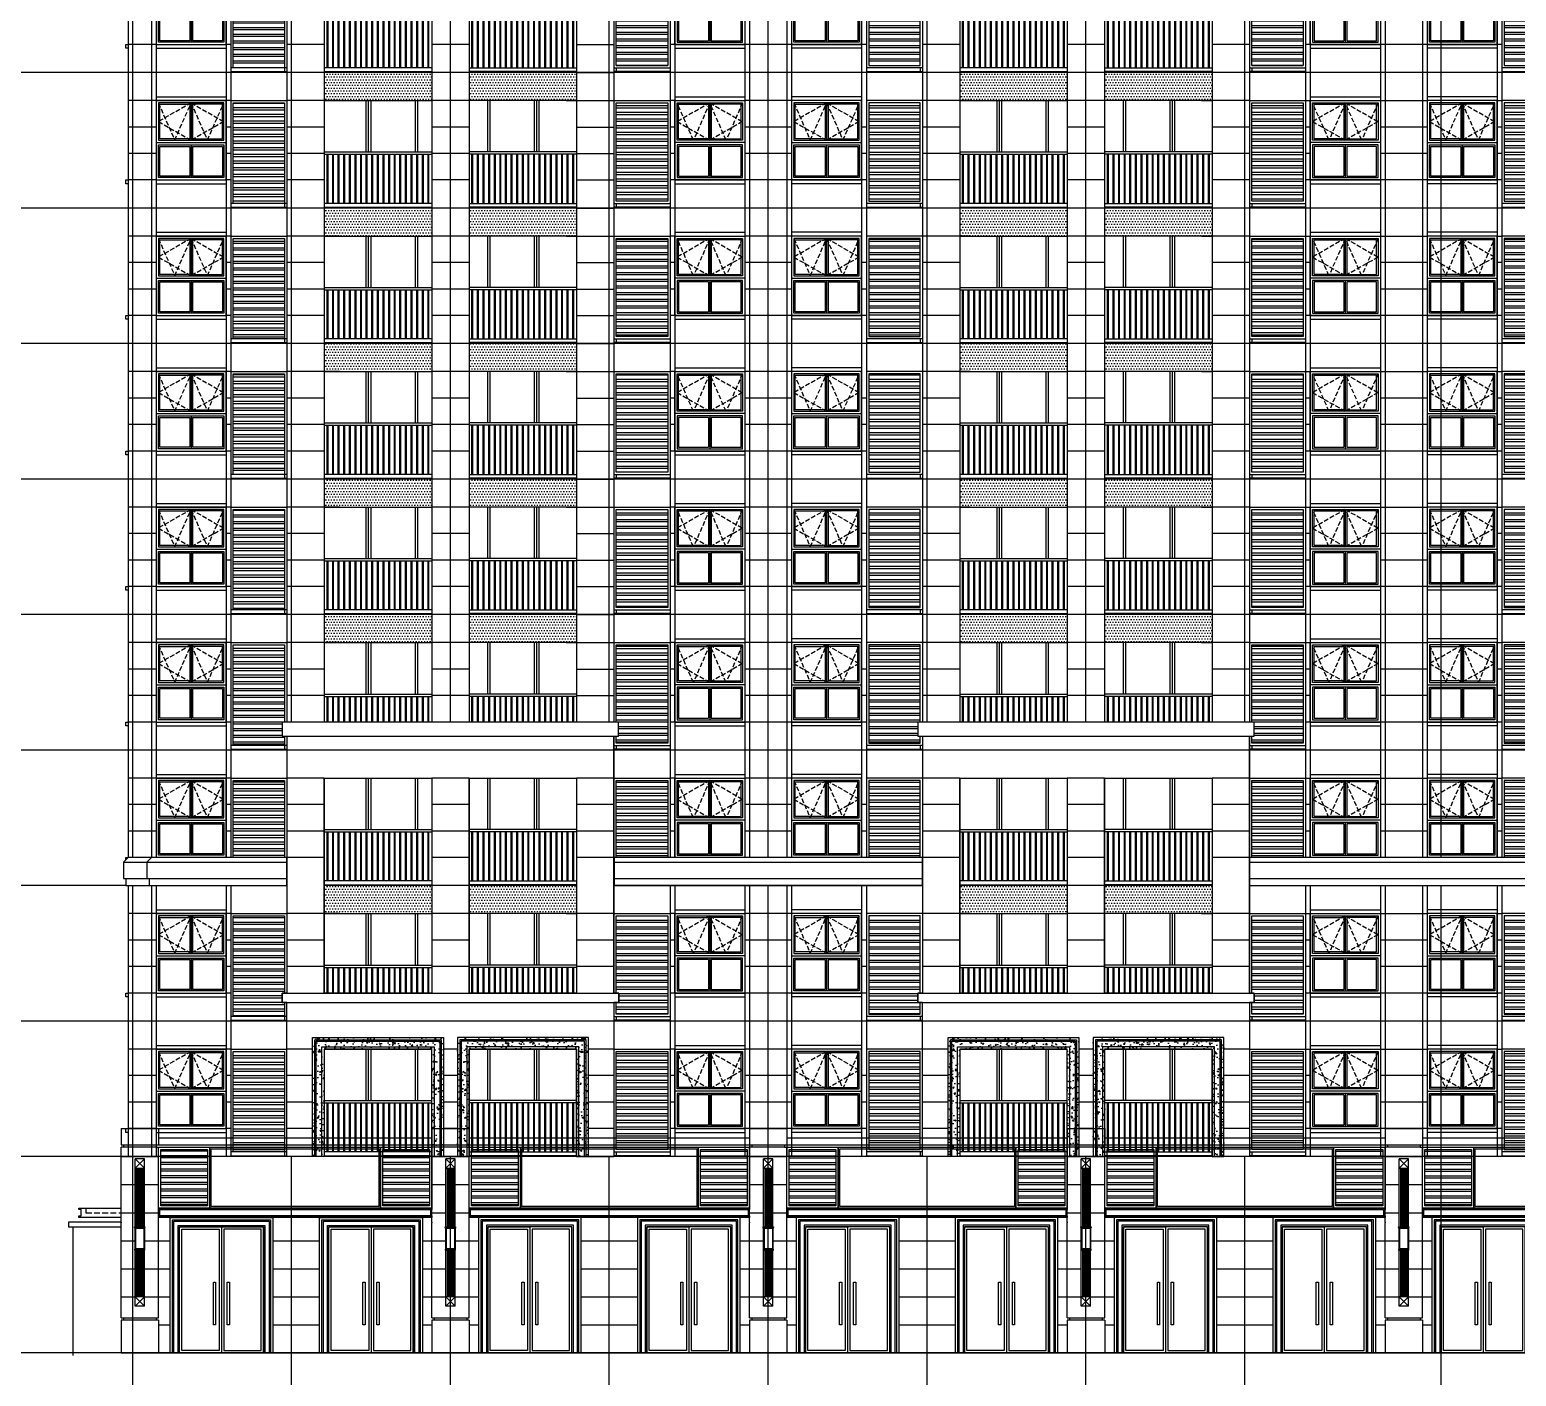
# Model space of a CAD drawing. Extents: x -59851 to 653804, y -249523 to 437614.
# Drawn here: x 177854 to 209665, y 364088 to 392903 of the extents above; entities that cross this region are included whole.
import ezdxf

# ---------------------------------------------------------------- set-up
doc = ezdxf.new("R2010")
doc.units = 0
doc.header["$LTSCALE"] = 1000
doc.header["$MEASUREMENT"] = 0
doc.linetypes.add('DASH', pattern=[0.35, 0.25, -0.1])
for name, color, linetype in [('_TCH_BOUNDARY', 7, 'Continuous'), ('A-材质分割线（横向）', 252, 'Continuous'), ('A-示意', 8, 'Continuous'), ('A-雨棚', 153, 'Continuous'), ('DOTE', 16, 'Continuous'), ('ELE-0', 142, 'Continuous'), ('ELE-1', 41, 'Continuous'), ('ELE-2', 31, 'Continuous'), ('ELE-3', 35, 'Continuous'), ('ELE-6', 8, 'Continuous'), ('LABEL_PM', 7, 'Continuous'), ('P-固定家具（悬空）', 142, 'Continuous'), ('PUB_HATCH', 8, 'Continuous'), ('WINDOW', 4, 'Continuous'), ('栏杆', 142, 'Continuous')]:
    doc.layers.add(name, color=color, linetype=linetype)
pattern_1 = [(180, (0, -100), (-1e-14, -142.875), []), (180, (-47.63, -52.37), (-1e-14, -142.875), [])]
pattern_2 = [(180, (13600, -100), (-1e-14, -142.875), []), (180, (13552.37, -52.37), (-1e-14, -142.875), [])]
pattern_3 = [(0, (-9e-12, 20300), (29.765625, 59.53125), [0, -59.53125])]

# ---------------------------------------------------------------- blocks, each defined once
blk = doc.blocks.new('c151701')
at = {"layer": 'A-示意', "linetype": 'DASH', "ltscale": 0.4}
for points in [[(-46244, 366680), (-46594, 365880), (-46944, 366680), (-47294, 365880), (-47644, 366680)], [(-46944, 366680), (-47644, 366280), (-46944, 365880)], [(-46944, 366680), (-46244, 366280), (-46944, 365880)]]:
    blk.add_lwpolyline(points, dxfattribs=at)
at = {"layer": 'ELE-0'}
for p, q in [((-46944, 366680), (-46944, 365880)), ((-46194, 366680), (-46194, 365080)), ((-46194, 365830), (-47694, 365830)), ((-46974, 365750), (-46974, 365110)), ((-46944, 365780), (-46944, 365080)), ((-46914, 365750), (-46914, 365110))]:
    blk.add_line(p, q, dxfattribs=at)
for points in [[(-47694, 365030), (-47694, 366730), (-46194, 366730), (-46194, 365030), (-47694, 365030)], [(-46974, 365750), (-47614, 365750), (-47614, 365110), (-46974, 365110)], [(-46914, 365110), (-46274, 365110), (-46274, 365750), (-46914, 365750)]]:
    blk.add_lwpolyline(points, dxfattribs=at)
for points in [[(-47644, 365880), (-47644, 366680), (-46244, 366680), (-46244, 365880)], [(-46974, 365910), (-47614, 365910), (-47614, 366650), (-46974, 366650)], [(-46914, 365910), (-46274, 365910), (-46274, 366650), (-46914, 366650)], [(-47644, 365780), (-47644, 365080), (-46244, 365080), (-46244, 365780)]]:
    blk.add_lwpolyline(points, close=True, dxfattribs=at)
blk = doc.blocks.new('lllganyt')
for p, q in [((-55351, 363766), (-53051, 363766)), ((-55351, 363716), (-53051, 363716)), ((-55291, 362666), (-55291, 363716)), ((-55271, 362666), (-55271, 363716)), ((-55171, 362666), (-55171, 363716)), ((-55151, 362666), (-55151, 363716)), ((-55051, 362666), (-55051, 363716)), ((-55031, 362666), (-55031, 363716)), ((-54931, 362666), (-54931, 363716)), ((-54911, 362666), (-54911, 363716)), ((-54811, 362666), (-54811, 363716)), ((-54791, 362666), (-54791, 363716)), ((-54691, 362666), (-54691, 363716)), ((-54671, 362666), (-54671, 363716)), ((-54571, 362666), (-54571, 363716)), ((-54551, 362666), (-54551, 363716)), ((-54451, 362666), (-54451, 363716)), ((-54431, 362666), (-54431, 363716)), ((-54331, 362666), (-54331, 363716)), ((-54311, 362666), (-54311, 363716)), ((-54211, 362666), (-54211, 363716)), ((-54191, 362666), (-54191, 363716)), ((-54091, 362666), (-54091, 363716)), ((-54071, 362666), (-54071, 363716)), ((-53971, 362666), (-53971, 363716)), ((-53951, 362666), (-53951, 363716)), ((-53851, 362666), (-53851, 363716)), ((-53831, 362666), (-53831, 363716)), ((-53731, 362666), (-53731, 363716)), ((-53711, 362666), (-53711, 363716)), ((-53611, 362666), (-53611, 363716)), ((-53591, 362666), (-53591, 363716)), ((-53564, 363716), (-53543, 363716)), ((-53543, 363716), (-53311, 363716)), ((-53491, 362666), (-53491, 363716)), ((-53471, 362666), (-53471, 363716)), ((-53371, 362666), (-53371, 363716)), ((-53351, 362666), (-53351, 363716)), ((-53251, 362666), (-53251, 363716)), ((-53231, 362666), (-53231, 363716)), ((-53131, 362666), (-53131, 363716)), ((-53111, 362666), (-53111, 363716))]:
    blk.add_line(p, q)
blk = doc.blocks.new('quanssxilimian0331')
at = {"layer": 'PUB_HATCH'}
h = blk.add_hatch(dxfattribs=at)
h.set_pattern_fill('DOTS', color=8, scale=37.5)
h.set_pattern_definition(pattern_3)
h.paths.add_polyline_path([(-37714, 367197), (-40014, 367197), (-40014, 366597), (-37714, 366597)])
h = blk.add_hatch(dxfattribs=at)
h.set_pattern_fill('DOTS', color=8, scale=37.5)
h.set_pattern_definition([(0, (3100, 20300), (29.765625, 59.53125), [0, -59.53125])])
h.paths.add_polyline_path([(-34614, 367197), (-36914, 367197), (-36914, 366597), (-34614, 366597)])
h = blk.add_hatch(dxfattribs=at)
h.set_pattern_fill('DOTS', color=8, scale=37.5)
h.set_pattern_definition(pattern_3)
h.paths.add_polyline_path([(-24114, 367197), (-26414, 367197), (-26414, 366597), (-24114, 366597)])
h.paths.add_polyline_path([(-21014, 367197), (-23314, 367197), (-23314, 366597), (-21014, 366597)])
h = blk.add_hatch(dxfattribs=at)
h.set_pattern_fill('ANSI32', color=256, scale=30, angle=135)
h.set_pattern_definition([(180, (0, 0), (-1e-14, -142.875), []), (180, (-47.63, 47.63), (-1e-14, -142.875), [])])
h.paths.add_polyline_path([(-41964, 366547), (-40864, 366547), (-40864, 364397), (-41964, 364397)])
h = blk.add_hatch(dxfattribs=at)
h.set_pattern_fill('ANSI32', color=256, scale=30, angle=135)
h.set_pattern_definition(pattern_1)
h.paths.add_polyline_path([(-33764, 366547), (-32664, 366547), (-32664, 364447), (-33764, 364447)])
h = blk.add_hatch(dxfattribs=at)
h.set_pattern_fill('ANSI32', color=256, scale=30, angle=135)
h.set_pattern_definition(pattern_1)
h.paths.add_polyline_path([(-27264, 366547), (-28364, 366547), (-28364, 364447), (-27264, 364447)])
h = blk.add_hatch(dxfattribs=at)
h.set_pattern_fill('ANSI32', color=256, scale=30, angle=135)
h.set_pattern_definition(pattern_2)
h.paths.add_polyline_path([(-20164, 366547), (-19064, 366547), (-19064, 364447), (-20164, 364447)])
h = blk.add_hatch(dxfattribs=at)
h.set_pattern_fill('ANSI32', color=256, scale=30, angle=135)
h.set_pattern_definition(pattern_2)
h.paths.add_polyline_path([(-13664, 366547), (-14764, 366547), (-14764, 364447), (-13664, 364447)])
at = {"layer": 'A-材质分割线（横向）'}
for points in [[(-43614, 366597), (-44214, 366597)], [(-42014, 366597), (-42114, 366597)], [(-40014, 366597), (-40814, 366597)], [(-36914, 366597), (-37714, 366597)], [(-34614, 366597), (-33814, 366597)], [(-32514, 366597), (-32614, 366597)], [(-30014, 366597), (-31014, 366597)], [(-26414, 366597), (-27214, 366597)], [(-23314, 366597), (-24114, 366597)], [(-20214, 366597), (-21014, 366597)], [(-19014, 366597), (-18914, 366597)], [(-17414, 366597), (-16414, 366597)], [(-14914, 366597), (-14814, 366597)], [(-43614, 366030), (-44214, 366030)], [(-42014, 366030), (-42114, 366030)], [(-40014, 366030), (-40814, 366030)], [(-36914, 366030), (-37714, 366030)], [(-34614, 366030), (-33814, 366030)], [(-32514, 366030), (-32614, 366030)], [(-30014, 366030), (-31014, 366030)], [(-28414, 366030), (-28514, 366030)], [(-26414, 366030), (-27214, 366030)], [(-23314, 366030), (-24114, 366030)], [(-20214, 366030), (-21014, 366030)], [(-18914, 366030), (-19014, 366030)], [(-16414, 366030), (-17414, 366030)], [(-14814, 366030), (-14914, 366030)], [(-43614, 365464), (-44214, 365464)], [(-42014, 365464), (-42114, 365464)], [(-40014, 365464), (-40814, 365464)], [(-36914, 365464), (-37714, 365464)], [(-34614, 365464), (-33814, 365464)], [(-32514, 365464), (-32614, 365464)], [(-30014, 365464), (-31014, 365464)], [(-28414, 365464), (-28514, 365464)], [(-26414, 365464), (-27214, 365464)], [(-23314, 365464), (-24114, 365464)], [(-20214, 365464), (-21014, 365464)], [(-18914, 365464), (-19014, 365464)], [(-16414, 365464), (-17414, 365464)], [(-14814, 365464), (-14914, 365464)], [(-43614, 364897), (-44214, 364897)], [(-42014, 364897), (-42114, 364897)], [(-40014, 364897), (-40814, 364897)], [(-36914, 364897), (-37714, 364897)], [(-34614, 364897), (-33814, 364897)], [(-32514, 364897), (-32614, 364897)], [(-30014, 364897), (-31014, 364897)], [(-28414, 364897), (-28514, 364897)], [(-26414, 364897), (-27214, 364897)], [(-23314, 364897), (-24114, 364897)], [(-20214, 364897), (-21014, 364897)], [(-18914, 364897), (-19014, 364897)], [(-16414, 364897), (-17414, 364897)], [(-14814, 364897), (-14914, 364897)], [(-43614, 364297), (-44214, 364297)], [(-42014, 364297), (-42114, 364297)], [(-40014, 364297), (-40814, 364297)], [(-36914, 364297), (-37714, 364297)], [(-34614, 364297), (-33814, 364297)], [(-32514, 364297), (-32614, 364297)], [(-30014, 364297), (-31014, 364297)], [(-28414, 364297), (-28514, 364297)], [(-26414, 364297), (-27214, 364297)], [(-23314, 364297), (-24114, 364297)], [(-20214, 364297), (-21014, 364297)], [(-18914, 364297), (-19014, 364297)], [(-16414, 364297), (-17414, 364297)], [(-14814, 364297), (-14914, 364297)]]:
    blk.add_lwpolyline(points, dxfattribs=at)
at = {"layer": 'ELE-1'}
for points in [[(-40814, 367197), (-40814, 364297)], [(-40014, 367197), (-40014, 364297)], [(-37714, 367197), (-37714, 364297)], [(-36914, 367197), (-36914, 364297)], [(-34614, 367197), (-34614, 364297)], [(-33814, 367197), (-33814, 364297)], [(-27214, 367197), (-27214, 364297)], [(-26414, 367197), (-26414, 364297)], [(-24114, 367197), (-24114, 364297)], [(-23314, 367197), (-23314, 364297)], [(-21014, 367197), (-21014, 364297)], [(-20214, 367197), (-20214, 364297)]]:
    blk.add_lwpolyline(points, dxfattribs=at)
at = {"layer": 'ELE-2'}
for points in [[(-44214, 367197), (-44214, 364297)], [(-43714, 367197), (-43714, 364297)], [(-43614, 367197), (-43614, 364297)], [(-42114, 367197), (-42114, 364297)], [(-42014, 367197), (-42014, 364297)], [(-32614, 367197), (-32614, 364297)], [(-32514, 367197), (-32514, 364297)], [(-31014, 367197), (-31014, 364297)], [(-30914, 367197), (-30914, 364297)], [(-30114, 367197), (-30114, 364297)], [(-30014, 367197), (-30014, 364297)], [(-28514, 367197), (-28514, 364297)], [(-28414, 367197), (-28414, 364297)], [(-19014, 367197), (-19014, 364297)], [(-18914, 367197), (-18914, 364297)], [(-17414, 367197), (-17414, 364297)], [(-17314, 367197), (-17314, 364297)], [(-16514, 367197), (-16514, 364297)], [(-16414, 367197), (-16414, 364297)], [(-14914, 367197), (-14914, 364297)], [(-14814, 367197), (-14814, 364297)]]:
    blk.add_lwpolyline(points, dxfattribs=at)
at = {"layer": 'ELE-3'}
for p, q in [((-42014, 366597), (-40814, 366597)), ((-33764, 364397), (-33764, 364317)), ((-27264, 364397), (-27264, 364317)), ((-20164, 364397), (-20164, 364317))]:
    blk.add_line(p, q, dxfattribs=at)
for points in [[(-43614, 366677), (-42114, 366677)], [(-43614, 366597), (-42114, 366597)], [(-40014, 366597), (-37714, 366597)], [(-34614, 366597), (-36914, 366597)], [(-33814, 366597), (-32614, 366597)], [(-32514, 366677), (-31014, 366677)], [(-32514, 366597), (-31014, 366597)], [(-28514, 366677), (-30014, 366677)], [(-28514, 366597), (-30014, 366597)], [(-27214, 366597), (-28414, 366597)], [(-26414, 366597), (-24114, 366597)], [(-21014, 366597), (-23314, 366597)], [(-20214, 366597), (-19014, 366597)], [(-18914, 366677), (-17414, 366677)], [(-18914, 366597), (-17414, 366597)], [(-14914, 366677), (-16414, 366677)], [(-14914, 366597), (-16414, 366597)], [(-13614, 366597), (-14814, 366597)], [(-44214, 364817), (-44264, 364817), (-44264, 364897), (-44214, 364897)], [(-43614, 364897), (-42114, 364897)], [(-32514, 364897), (-31014, 364897)], [(-28514, 364897), (-30014, 364897)], [(-18914, 364897), (-17414, 364897)], [(-14914, 364897), (-16414, 364897)], [(-43614, 364817), (-42114, 364817)], [(-32514, 364817), (-31014, 364817)], [(-28514, 364817), (-30014, 364817)], [(-18914, 364817), (-17414, 364817)], [(-14914, 364817), (-16414, 364817)], [(-40814, 364397), (-42014, 364397), (-42014, 364317), (-40814, 364317)], [(-40864, 364397), (-40864, 364317)], [(-37714, 364397), (-40014, 364397)], [(-40014, 364317), (-37714, 364317)], [(-36914, 364397), (-34614, 364397)], [(-34614, 364317), (-36914, 364317)], [(-33814, 364397), (-32614, 364397), (-32614, 364317), (-33814, 364317)], [(-27214, 364397), (-28414, 364397), (-28414, 364317), (-27214, 364317)], [(-24114, 364397), (-26414, 364397)], [(-26414, 364317), (-24114, 364317)], [(-23314, 364397), (-21014, 364397)], [(-21014, 364317), (-23314, 364317)], [(-20214, 364397), (-19014, 364397), (-19014, 364317), (-20214, 364317)], [(-13614, 364397), (-14814, 364397), (-14814, 364317), (-13614, 364317)]]:
    blk.add_lwpolyline(points, dxfattribs=at)
at = {"layer": 'ELE-6'}
for points in [[(-39689, 366597), (-40014, 366597), (-40014, 366597)], [(-39114, 365497), (-39114, 366597)], [(-39064, 365497), (-39064, 366597)], [(-39014, 365497), (-39014, 366597)], [(-38064, 365497), (-38064, 366597)], [(-38014, 365497), (-38014, 366597)], [(-36514, 365497), (-36514, 366597)], [(-36464, 365497), (-36464, 366597)], [(-35514, 365497), (-35514, 366597)], [(-35464, 365497), (-35464, 366597)], [(-35414, 365497), (-35414, 366597)], [(-34839, 366597), (-34614, 366597)], [(-26189, 366597), (-26414, 366597)], [(-25614, 365497), (-25614, 366597)], [(-25564, 365497), (-25564, 366597)], [(-25514, 365497), (-25514, 366597)], [(-24564, 365497), (-24564, 366597)], [(-24514, 365497), (-24514, 366597)], [(-22914, 365497), (-22914, 366597)], [(-22864, 365497), (-22864, 366597)], [(-21914, 365497), (-21914, 366597)], [(-21864, 365497), (-21864, 366597)], [(-21814, 365497), (-21814, 366597)], [(-21239, 366597), (-21014, 366597)]]:
    blk.add_lwpolyline(points, dxfattribs=at)
at = {"layer": 'PUB_HATCH'}
for points in [[(-41964, 366547), (-40864, 366547), (-40864, 364397), (-41964, 364397)], [(-33764, 366547), (-32664, 366547), (-32664, 364447), (-33764, 364447)], [(-27264, 366547), (-28364, 366547), (-28364, 364447), (-27264, 364447)], [(-20164, 366547), (-19064, 366547), (-19064, 364447), (-20164, 364447)], [(-13664, 366547), (-14764, 366547), (-14764, 364447), (-13664, 364447)]]:
    blk.add_lwpolyline(points, close=True, dxfattribs=at)
at = {"xscale": -1}
for p in [(-89808, -133), (-76208, -133), (-62608, -133)]:
    blk.add_blockref('c151701', p, dxfattribs=at)
for p in [(15180, -133), (28780, -133)]:
    blk.add_blockref('c151701', p)
at = {"layer": '栏杆'}
for p in [(15337, 1731), (28937, 1731)]:
    blk.add_blockref('lllganyt', p, dxfattribs=at)
at = {"layer": '栏杆', "xscale": -1}
for p in [(-89964, 1731), (-76364, 1731)]:
    blk.add_blockref('lllganyt', p, dxfattribs=at)
blk = doc.blocks.new('3344pv')
blk.add_wipeout([(-69255, 325462), (-62655, 325462), (-62655, 326062), (-69255, 326062)])
at = {"layer": '_TCH_BOUNDARY'}
blk.add_lwpolyline([(-69255, 325462), (-62655, 325462), (-62655, 326062), (-69255, 326062)], close=True, dxfattribs=at)
at = {"layer": 'ELE-1'}
blk.add_lwpolyline([(-69255, 325462), (-62655, 325462), (-62655, 326062), (-69255, 326062)], close=True, dxfattribs=at)
blk = doc.blocks.new('tuixiao100')
blk.add_wipeout([(-40014, 274132), (-40814, 274132), (-40814, 277432), (-40914, 277432), (-40914, 277632), (-33714, 277632), (-33714, 277432), (-33814, 277432), (-33814, 274132), (-34614, 274132), (-34614, 276432), (-36914, 276432), (-36914, 274132), (-37714, 274132), (-37714, 276432), (-40014, 276432)]).dxf.layer = 'PUB_HATCH'
at = {"layer": '_TCH_BOUNDARY'}
blk.add_lwpolyline([(-40014, 274132), (-40814, 274132), (-40814, 277432), (-40914, 277432), (-40914, 277632), (-33714, 277632), (-33714, 277432), (-33814, 277432), (-33814, 274132), (-34614, 274132), (-34614, 276432), (-36914, 276432), (-36914, 274132), (-37714, 274132), (-37714, 276432), (-40014, 276432)], close=True, dxfattribs=at)
at = {"layer": 'ELE-1'}
blk.add_lwpolyline([(-40014, 274132), (-40814, 274132), (-40814, 277432), (-40814, 277432), (-40914, 277432), (-40914, 277632), (-33714, 277632), (-33714, 277432), (-33814, 277432), (-33814, 274132), (-34614, 274132), (-34614, 276432), (-36914, 276432), (-36914, 274132), (-37714, 274132), (-37714, 276432), (-40014, 276432), (-40014, 274132)], dxfattribs=at)
blk = doc.blocks.new('chengxinxianjiao35f')
at = {"layer": 'PUB_HATCH'}
h = blk.add_hatch(dxfattribs=at)
h.set_pattern_fill('AR-CONC', color=256, scale=150)
h.set_pattern_definition([(50, (0, 0), (273.277, -23.90863), [28.575, -314.325]), (355, (0, 0), (-52.86424, 286.58496), [22.86, -251.46]), (100.451, (22.77, -2), (220.41375, 262.67503), [24.285, -267.135]), (46.1842, (0, 76.2), (406.61856, -63.0635), [42.8625, -471.4875]), (96.6356, (33.9, 70.94), (356.10635, 371.13833), [36.4275, -400.7025]), (351.184, (0, 76.2), (356.1069, 371.1377), [34.29, -377.19]), (21, (38.1, 57.15), (227.42232, -153.39828), [28.575, -314.325]), (326, (38.1, 57.15), (92.70304, 276.28195), [22.86, -251.46]), (71.4514, (57.05, 44.37), (320.12474, 122.88429), [24.285, -267.135]), (37.5, (0, 0), (4.632905, 126.832558), [0, -248.412, 0, -255.27, 0, -252.4125]), (7.5, (0, 0), (100.229494, 150.27086), [0, -145.542, 0, -242.697, 0, -96.2025]), (327.5, (-84.96, 0), (203.385893, -8.593116), [0, -95.25, 0, -297.18, 0, -394.335]), (317.5, (-123.06, 0), (222.19377, 38.13974), [0, -123.825, 0, -197.358, 0, -280.035])])
h.paths.add_polyline_path([(-37714, 292755), (-37714, 295055), (-40014, 295055), (-40014, 292755), (-40264, 292755), (-40264, 295305), (-37464, 295305), (-37464, 292755)])
at = {"layer": 'ELE-1'}
for points in [[(-37714, 292755), (-37714, 295055), (-40014, 295055), (-40014, 292755), (-40264, 292755), (-40264, 295305), (-37464, 295305), (-37464, 292755), (-37714, 292755)], [(-40214, 292755), (-40214, 295255), (-37514, 295255), (-37514, 292755)], [(-40184, 292755), (-40184, 295225), (-37544, 295225), (-37544, 292755)], [(-40064, 292755), (-40064, 295105), (-37664, 295105), (-37664, 292755)]]:
    blk.add_lwpolyline(points, dxfattribs=at)
blk = doc.blocks.new('kfdsjkajkjjkjkhh')
at = {"layer": 'A-材质分割线（横向）'}
for points in [[(-33814, 302875), (-40814, 302875)], [(-33814, 302275), (-34364, 302275)], [(-33814, 301708), (-34364, 301708)], [(-33814, 301142), (-34364, 301142)], [(-33814, 300575), (-34364, 300575)]]:
    blk.add_lwpolyline(points, dxfattribs=at)
at = {"layer": 'ELE-1'}
blk.add_lwpolyline([(-40914, 303475), (-40914, 303275), (-33714, 303275), (-33714, 303475), (-40914, 303475)], dxfattribs=at)
at = {"xscale": -1}
blk.add_blockref('chengxinxianjiao35f', (-74627, 7220), dxfattribs=at)
blk.add_wipeout([(-37714, 299975), (-37714, 302275), (-40014, 302275), (-40014, 299975), (-40264, 299975), (-40264, 302525), (-37464, 302525), (-37464, 299975)])
at = {"layer": '_TCH_BOUNDARY'}
blk.add_lwpolyline([(-37714, 299975), (-37714, 302275), (-40014, 302275), (-40014, 299975), (-40264, 299975), (-40264, 302525), (-37464, 302525), (-37464, 299975)], close=True, dxfattribs=at)
at = {"layer": 'A-材质分割线（横向）'}
for points in [[(-40264, 302275), (-40814, 302275)], [(-37164, 302275), (-37464, 302275)], [(-40264, 301708), (-40814, 301708)], [(-37164, 301708), (-37464, 301708)], [(-40264, 301142), (-40814, 301142)], [(-37164, 301142), (-37464, 301142)], [(-40264, 300575), (-40814, 300575)], [(-37164, 300575), (-37464, 300575)]]:
    blk.add_lwpolyline(points, dxfattribs=at)
blk.add_blockref('chengxinxianjiao35f', (0, 7220))
blk = doc.blocks.new('xiayi100')
at = {"layer": 'A-材质分割线（横向）'}
for points in [[(-6386, 286795), (-7186, 286795)], [(-186, 286795), (-986, 286795)]]:
    blk.add_lwpolyline(points, dxfattribs=at)
blk.add_wipeout([(-7286, 290295), (-7286, 289995), (-7186, 289995), (-7186, 284495), (-6386, 284495), (-6386, 289095), (-4086, 289095), (-4086, 284495), (-3286, 284495), (-3286, 289095), (-986, 289095), (-986, 284495), (-186, 284495), (-186, 289995), (-86, 289995), (-86, 290295)]).dxf.layer = 'PUB_HATCH'
at = {"layer": '_TCH_BOUNDARY'}
blk.add_lwpolyline([(-7286, 290295), (-7286, 289995), (-7186, 289995), (-7186, 284495), (-6386, 284495), (-6386, 289095), (-4086, 289095), (-4086, 284495), (-3286, 284495), (-3286, 289095), (-986, 289095), (-986, 284495), (-186, 284495), (-186, 289995), (-86, 289995), (-86, 290295)], close=True, dxfattribs=at)
at = {"layer": 'A-材质分割线（横向）'}
for points in [[(-186, 289695), (-7186, 289695)], [(-6386, 289095), (-7186, 289095)], [(-3286, 289095), (-4086, 289095)], [(-186, 289095), (-986, 289095)], [(-6386, 288528), (-7186, 288528)], [(-3286, 288528), (-4086, 288528)], [(-186, 288528), (-986, 288528)], [(-6386, 287962), (-7186, 287962)], [(-3286, 287962), (-4086, 287962)], [(-186, 287962), (-986, 287962)], [(-6386, 287395), (-7186, 287395)], [(-3286, 287395), (-4086, 287395)], [(-186, 287395), (-986, 287395)], [(-3286, 286795), (-4086, 286795)], [(-6386, 286195), (-7186, 286195)], [(-3286, 286195), (-4086, 286195)], [(-186, 286195), (-986, 286195)], [(-6386, 285628), (-7186, 285628)], [(-3286, 285628), (-4086, 285628)], [(-186, 285628), (-986, 285628)], [(-6386, 285062), (-7186, 285062)], [(-3286, 285062), (-4086, 285062)], [(-186, 285062), (-986, 285062)]]:
    blk.add_lwpolyline(points, dxfattribs=at)
at = {"layer": 'ELE-1'}
for points in [[(-7286, 290295), (-7286, 289995), (-86, 289995), (-86, 290295), (-7286, 290295)], [(-7186, 289995), (-7186, 284495), (-6386, 284495), (-6386, 289095), (-4086, 289095), (-4086, 284495), (-3286, 284495), (-3286, 289095), (-986, 289095), (-986, 284495), (-186, 284495), (-186, 289995)]]:
    blk.add_lwpolyline(points, dxfattribs=at)
blk = doc.blocks.new('4fhxj')
at = {"layer": 'ELE-1'}
for points in [[(-62213, 331499), (-68813, 331499), (-68813, 330899), (-62213, 330899), (-62213, 331499)], [(-68813, 331399), (-62213, 331399)], [(-68813, 331049), (-62213, 331049)]]:
    blk.add_lwpolyline(points, dxfattribs=at)
blk = doc.blocks.new('fjdsajkhj')
blk.add_wipeout([(-65170, 322455), (-65270, 322355), (-65270, 322005), (-65220, 322005), (-65220, 321855), (-61770, 321855), (-61770, 322455)]).dxf.layer = 'LABEL_PM'
at = {"layer": '_TCH_BOUNDARY'}
blk.add_lwpolyline([(-65170, 322455), (-65270, 322355), (-65270, 322005), (-65220, 322005), (-65220, 321855), (-61770, 321855), (-61770, 322455)], close=True, dxfattribs=at)
at = {"layer": 'ELE-1'}
blk.add_lwpolyline([(-65170, 322455), (-65270, 322355), (-65270, 322005), (-65220, 322005), (-65220, 321855), (-61770, 321855), (-61770, 322455), (-65170, 322455)], dxfattribs=at)
blk = doc.blocks.new('fdjsakjfjjgzzay')
at = {"layer": 'ELE-1'}
for points in [[(-44214, 324297), (-44314, 324197), (-44314, 323847), (-44264, 323847), (-44264, 323697), (-40814, 323697), (-40814, 324297), (-44214, 324297)], [(-44314, 324197), (-40814, 324197)], [(-43714, 324297), (-43814, 324197), (-43814, 323847), (-43764, 323847), (-43764, 323697), (-43714, 323697)], [(-44314, 323847), (-40814, 323847)]]:
    blk.add_lwpolyline(points, dxfattribs=at)
blk = doc.blocks.new('qweerqqq')
at = {"layer": 'A-材质分割线（横向）'}
for p, q in [((-54711, 276912), (-53911, 276912)), ((-54711, 276312), (-54411, 276312)), ((-54211, 276312), (-53911, 276312)), ((-54711, 275712), (-54411, 275712)), ((-54211, 275712), (-53911, 275712)), ((-54711, 275112), (-54411, 275112)), ((-54211, 275112), (-53911, 275112)), ((-54711, 274512), (-54411, 274512)), ((-54211, 274512), (-53911, 274512)), ((-54711, 273912), (-54411, 273912)), ((-54211, 273912), (-53911, 273912))]:
    blk.add_line(p, q, dxfattribs=at)
at = {"layer": 'ELE-1'}
for p, q in [((-54711, 277512), (-53911, 277512)), ((-54711, 277512), (-54711, 277162)), ((-53911, 277512), (-53911, 277162)), ((-54711, 277162), (-54661, 277162)), ((-54661, 277112), (-54711, 277112)), ((-54711, 276912), (-54711, 277112)), ((-54661, 277162), (-54661, 277112)), ((-54661, 277162), (-53961, 277162)), ((-53961, 277112), (-54661, 277112)), ((-53961, 277162), (-53961, 277112)), ((-53961, 277162), (-53911, 277162)), ((-53961, 277112), (-53911, 277112)), ((-53911, 276912), (-53911, 277112)), ((-54711, 276312), (-54711, 276912)), ((-54311, 276762), (-54411, 276862)), ((-54211, 276862), (-54411, 276862)), ((-54411, 276662), (-54411, 276862)), ((-54311, 276762), (-54411, 276662)), ((-54311, 276762), (-54211, 276862)), ((-54311, 276762), (-54211, 276662)), ((-54211, 276662), (-54211, 276862)), ((-53911, 276312), (-53911, 276912)), ((-54411, 276662), (-54376, 276662)), ((-54411, 276312), (-54411, 276662)), ((-54376, 276662), (-54356, 276662)), ((-54376, 275412), (-54376, 276662)), ((-54356, 276662), (-54321, 276662)), ((-54356, 276662), (-54356, 275412)), ((-54321, 276662), (-54301, 276662)), ((-54321, 275412), (-54321, 276662)), ((-54301, 276662), (-54266, 276662)), ((-54301, 276662), (-54301, 275412)), ((-54266, 276662), (-54246, 276662)), ((-54266, 275412), (-54266, 276662)), ((-54246, 276662), (-54211, 276662)), ((-54246, 276662), (-54246, 275412)), ((-54211, 276312), (-54211, 276662)), ((-54711, 275712), (-54711, 276312)), ((-54411, 275712), (-54411, 276312)), ((-54211, 275712), (-54211, 276312)), ((-53911, 275712), (-53911, 276312)), ((-54711, 275512), (-54711, 275712)), ((-54711, 275512), (-54711, 275492)), ((-54711, 275112), (-54711, 275492)), ((-54411, 275412), (-54411, 275712)), ((-54211, 275412), (-54211, 275712)), ((-53911, 275112), (-53911, 275712)), ((-54711, 274512), (-54711, 275112)), ((-54411, 273912), (-54411, 274912)), ((-54376, 273912), (-54376, 274912)), ((-54356, 274912), (-54356, 273912)), ((-54321, 273912), (-54321, 274912)), ((-54301, 274912), (-54301, 273912)), ((-54266, 273912), (-54266, 274912)), ((-54246, 274912), (-54246, 273912)), ((-54211, 273912), (-54211, 274912)), ((-53911, 274512), (-53911, 275112)), ((-54711, 273912), (-54711, 274512)), ((-53911, 273912), (-53911, 274512)), ((-54711, 273512), (-54711, 273912)), ((-54411, 273712), (-54411, 273912)), ((-54311, 273812), (-54411, 273912)), ((-54211, 273912), (-54411, 273912)), ((-54311, 273812), (-54211, 273912)), ((-54211, 273712), (-54211, 273912)), ((-53911, 273512), (-53911, 273912)), ((-54311, 273812), (-54411, 273712)), ((-54211, 273712), (-54411, 273712)), ((-54311, 273812), (-54211, 273712)), ((-54711, 273462), (-54711, 273512)), ((-54711, 273462), (-54661, 273462)), ((-54661, 273412), (-54711, 273412)), ((-54711, 273412), (-54711, 272712)), ((-54661, 273462), (-54661, 273412)), ((-54661, 273462), (-53961, 273462)), ((-53961, 273412), (-54661, 273412)), ((-53961, 273462), (-53961, 273412)), ((-53961, 273462), (-53911, 273462)), ((-53911, 273412), (-53961, 273412)), ((-53911, 273462), (-53911, 273512)), ((-53911, 273412), (-53911, 272712)), ((-54711, 272712), (-53911, 272712))]:
    blk.add_line(p, q, dxfattribs=at)
at = {"layer": 'P-固定家具（悬空）'}
for p, q in [((-54401, 275382), (-54401, 274942)), ((-54221, 275382), (-54221, 274942))]:
    blk.add_line(p, q, dxfattribs=at)
for points in [[(-54421, 275412), (-54201, 275412), (-54201, 275392), (-54421, 275392)], [(-54416, 275392), (-54206, 275392), (-54206, 275382), (-54416, 275382)], [(-54411, 275382), (-54211, 275382), (-54211, 274942), (-54411, 274942)], [(-54421, 274912), (-54201, 274912), (-54201, 274932), (-54421, 274932)], [(-54416, 274932), (-54206, 274932), (-54206, 274942), (-54416, 274942)]]:
    blk.add_lwpolyline(points, close=True, dxfattribs=at)
blk = doc.blocks.new('werqewewqq')
at = {"layer": 'PUB_HATCH'}
h = blk.add_hatch(dxfattribs=at)
h.set_pattern_fill('ANSI32', color=256, scale=30, angle=135)
h.set_pattern_definition([(180, (3504.5, 1e-10), (-1e-14, -142.875), []), (180, (3456.88, 47.63), (-1e-14, -142.875), [])])
h.paths.add_polyline_path([(-65933, 277062), (-64933, 277062), (-64933, 275862), (-65933, 275862)])
h = blk.add_hatch(dxfattribs=at)
h.set_pattern_fill('ANSI32', color=256, scale=30, angle=135)
h.set_pattern_definition([(180, (8404.5, -5e-10), (-1e-14, -142.875), []), (180, (8356.88, 47.63), (-1e-14, -142.875), [])])
h.paths.add_polyline_path([(-61033, 277062), (-60033, 277062), (-60033, 275862), (-61033, 275862)])
at = {"layer": 'A-材质分割线（横向）'}
for p, q in [((-65983, 275112), (-65783, 275112)), ((-63583, 275112), (-62383, 275112)), ((-60183, 275112), (-59983, 275112)), ((-65983, 274512), (-65783, 274512)), ((-63583, 274512), (-62383, 274512)), ((-60183, 274512), (-59983, 274512)), ((-65983, 273912), (-65783, 273912)), ((-63583, 273912), (-62383, 273912)), ((-60183, 273912), (-59983, 273912)), ((-65983, 273311), (-65783, 273311)), ((-63583, 273311), (-62383, 273311)), ((-60183, 273311), (-59983, 273311))]:
    blk.add_line(p, q, dxfattribs=at)
at = {"layer": 'ELE-1'}
for p, q in [((-65983, 277312), (-59983, 277312)), ((-65983, 277162), (-59983, 277162)), ((-65983, 272711), (-59983, 272711))]:
    blk.add_line(p, q, dxfattribs=at)
for points in [[(-64883, 277112), (-61083, 277112), (-61083, 275812), (-64883, 275812)], [(-64853, 277082), (-61113, 277082), (-61113, 275842), (-64853, 275842)]]:
    blk.add_lwpolyline(points, close=True, dxfattribs=at)
for points in [[(-63583, 272711), (-63583, 275612), (-65783, 275612), (-65783, 272711)], [(-63633, 272711), (-63633, 275562), (-65733, 275562), (-65733, 272711)], [(-63663, 272711), (-63663, 275532), (-65703, 275532), (-65703, 272711)], [(-60183, 272711), (-60183, 275612), (-62383, 275612), (-62383, 272711)], [(-60233, 272711), (-60233, 275562), (-62333, 275562), (-62333, 272711)], [(-60263, 272711), (-60263, 275532), (-62303, 275532), (-62303, 272711)], [(-63753, 272711), (-63753, 275442), (-65613, 275442), (-65613, 272711)], [(-63783, 272711), (-63783, 275412), (-65583, 275412), (-65583, 272711)], [(-60353, 272711), (-60353, 275442), (-62213, 275442), (-62213, 272711)], [(-60383, 272711), (-60383, 275412), (-62183, 275412), (-62183, 272711)]]:
    blk.add_lwpolyline(points, dxfattribs=at)
at = {"layer": 'ELE-2'}
for points in [[(-65983, 275812), (-59983, 275812), (-59983, 275782), (-65983, 275782)], [(-65983, 275642), (-59983, 275642), (-59983, 275612), (-65983, 275612)], [(-65953, 275782), (-60013, 275782), (-60013, 275642), (-65953, 275642)]]:
    blk.add_lwpolyline(points, close=True, dxfattribs=at)
at = {"layer": 'PUB_HATCH'}
for points in [[(-65983, 277112), (-64883, 277112), (-64883, 275812), (-65983, 275812)], [(-61083, 277112), (-59983, 277112), (-59983, 275812), (-61083, 275812)], [(-65933, 277062), (-64933, 277062), (-64933, 275862), (-65933, 275862)], [(-61033, 277062), (-60033, 277062), (-60033, 275862), (-61033, 275862)]]:
    blk.add_lwpolyline(points, close=True, dxfattribs=at)
at = {"layer": 'WINDOW'}
for points in [[(-65583, 275412), (-64683, 275412), (-64683, 272711), (-65583, 272711)], [(-65533, 275362), (-64733, 275362), (-64733, 272762), (-65533, 272762)], [(-63783, 275412), (-64683, 275412), (-64683, 272711), (-63783, 272711)], [(-63833, 275362), (-64633, 275362), (-64633, 272762), (-63833, 272762)], [(-62183, 275412), (-61283, 275412), (-61283, 272711), (-62183, 272711)], [(-62133, 275362), (-61333, 275362), (-61333, 272762), (-62133, 272762)], [(-60383, 275412), (-61283, 275412), (-61283, 272711), (-60383, 272711)], [(-60433, 275362), (-61233, 275362), (-61233, 272762), (-60433, 272762)], [(-64855, 274223), (-64808, 274223), (-64808, 273311), (-64855, 273311)], [(-64558, 274223), (-64511, 274223), (-64511, 273311), (-64558, 273311)], [(-61455, 274223), (-61408, 274223), (-61408, 273311), (-61455, 273311)], [(-61158, 274223), (-61111, 274223), (-61111, 273311), (-61158, 273311)]]:
    blk.add_lwpolyline(points, close=True, dxfattribs=at)

msp = doc.modelspace()

# ---------------------------------------------------------------- hatches: boundary and pattern name
at = {"layer": 'PUB_HATCH'}
h = msp.add_hatch(dxfattribs=at)
h.set_pattern_fill('ANSI32', color=256, scale=30, angle=135)
h.set_pattern_definition([(180, (250094.74, 91876.31), (-1e-14, -142.875), []), (180, (250047.11, 91923.94), (-1e-14, -142.875), [])])
h.paths.add_polyline_path([(180657.2, 368938.2), (181657.2, 368938.2), (181657.2, 367737.8), (180657.2, 367737.8)])

# ---------------------------------------------------------------- linework, layer by layer
at = {"layer": 'A-材质分割线（横向）'}
for p, q in [((180607.2, 366987.8), (180857.2, 366987.8)), ((183057.2, 366987.8), (184057.2, 366987.8)), ((186257.2, 366987.8), (186457.2, 366987.8)), ((180607.2, 366387.8), (180857.2, 366387.8)), ((183057.2, 366387.8), (184057.2, 366387.8)), ((186257.2, 366387.8), (186457.2, 366387.8)), ((180607.2, 365787.8), (180857.2, 365787.8)), ((183057.2, 365787.8), (184057.2, 365787.8)), ((186257.2, 365787.8), (186457.2, 365787.8)), ((180607.2, 365187.8), (180857.2, 365187.8)), ((183057.2, 365187.8), (184057.2, 365187.8)), ((186257.2, 365187.8), (186457.2, 365187.8))]:
    msp.add_line(p, q, dxfattribs=at)
at = {"layer": 'A-雨棚'}
for points in [[(179807.2, 367487.8), (178907.2, 367487.8), (178907.2, 367517.8), (178957.2, 367517.8), (178957.2, 367657.8), (178907.2, 367657.8), (178907.2, 367687.8), (179057.2, 367687.8)], [(179057.2, 367687.8), (179807.2, 367687.8)]]:
    msp.add_lwpolyline(points, dxfattribs=at)
at = {"layer": 'A-雨棚', "linetype": 'DASH', "ltscale": 0.5}
msp.add_lwpolyline([(179057.2, 367687.8), (179057.2, 367587.8), (179807.2, 367587.8)], dxfattribs=at)
at = {"layer": 'DOTE'}
for p, q in [((180057.2, 363523.9), (180057.2, 423848.2)), ((183457.2, 363523.9), (183457.2, 423848.2)), ((186857.2, 363523.9), (186857.2, 423848.2)), ((190257.2, 363523.9), (190257.2, 423848.2)), ((193657.2, 363523.9), (193657.2, 423848.2)), ((197057.2, 363523.9), (197057.2, 423848.2)), ((200457.2, 363523.9), (200457.2, 423848.2)), ((203857.2, 363523.9), (203857.2, 423848.2)), ((208057.2, 363523.9), (208057.2, 423848.2)), ((247597.5, 391987.8), (168416.9, 391987.8)), ((247597.5, 389087.8), (168416.9, 389087.8)), ((247597.5, 386187.8), (168416.9, 386187.8)), ((247597.5, 383287.8), (168416.9, 383287.8)), ((247597.5, 380387.8), (168416.9, 380387.8)), ((247597.5, 377487.8), (168416.9, 377487.8)), ((247597.5, 371687.8), (168416.9, 371687.8)), ((247597.5, 368787.8), (168416.9, 368787.8)), ((247597.5, 364587.8), (168416.9, 364587.8))]:
    msp.add_line(p, q, dxfattribs=at)
at = {"layer": 'ELE-1'}
msp.add_line((180457.2, 364587.8), (186457.2, 364587.8), dxfattribs=at)
for points in [[(180857.2, 364587.8), (180857.2, 367487.8), (183057.2, 367487.8), (183057.2, 364587.8)], [(180907.2, 364587.8), (180907.2, 367437.8), (183007.2, 367437.8), (183007.2, 364587.8)], [(184057.2, 364587.8), (184057.2, 367487.8), (186257.2, 367487.8), (186257.2, 364587.8)], [(184107.2, 364587.8), (184107.2, 367437.8), (186207.2, 367437.8), (186207.2, 364587.8)], [(180937.2, 364587.8), (180937.2, 367407.8), (182977.2, 367407.8), (182977.2, 364587.8)], [(181027.2, 364587.8), (181027.2, 367317.8), (182887.2, 367317.8), (182887.2, 364587.8)], [(181057.2, 364587.8), (181057.2, 367287.8), (182857.2, 367287.8), (182857.2, 364587.8)], [(184137.2, 364587.8), (184137.2, 367407.8), (186177.2, 367407.8), (186177.2, 364587.8)], [(184227.2, 364587.8), (184227.2, 367317.8), (186087.2, 367317.8), (186087.2, 364587.8)], [(184257.2, 364587.8), (184257.2, 367287.8), (186057.2, 367287.8), (186057.2, 364587.8)]]:
    msp.add_lwpolyline(points, dxfattribs=at)
at = {"layer": 'ELE-2'}
for points in [[(180607.2, 367687.8), (186457.2, 367687.8), (186457.2, 367657.8), (180607.2, 367657.8)], [(180607.2, 367517.8), (186457.2, 367517.8), (186457.2, 367487.8), (180607.2, 367487.8)], [(180637.2, 367657.8), (186427.2, 367657.8), (186427.2, 367517.8), (180637.2, 367517.8)]]:
    msp.add_lwpolyline(points, close=True, dxfattribs=at)
at = {"layer": 'ELE-6'}
for points in [[(178782.2, 364532.1), (178782.2, 367287.8)], [(180057.2, 364587.8), (179897.2, 364587.8)], [(180057.2, 364587.8), (179897.2, 364587.8)]]:
    msp.add_lwpolyline(points, dxfattribs=at)
at = {"layer": 'PUB_HATCH'}
for points in [[(180607.2, 368988.2), (181707.2, 368988.2), (181707.2, 367687.8), (180607.2, 367687.8)], [(180657.2, 368938.2), (181657.2, 368938.2), (181657.2, 367737.8), (180657.2, 367737.8)]]:
    msp.add_lwpolyline(points, close=True, dxfattribs=at)
msp.add_lwpolyline([(179807.2, 367387.8), (178782.2, 367387.8), (178682.2, 367387.8), (178682.2, 367287.8), (179807.2, 367287.8)], dxfattribs=at)
at = {"layer": 'WINDOW'}
for points in [[(181057.2, 367287.8), (181957.2, 367287.8), (181957.2, 364587.8), (181057.2, 364587.8)], [(181107.2, 367237.8), (181907.2, 367237.8), (181907.2, 364637.8), (181107.2, 364637.8)], [(182857.2, 367287.8), (181957.2, 367287.8), (181957.2, 364587.8), (182857.2, 364587.8)], [(182807.2, 367237.8), (182007.2, 367237.8), (182007.2, 364637.8), (182807.2, 364637.8)], [(184257.2, 367287.8), (185157.2, 367287.8), (185157.2, 364587.8), (184257.2, 364587.8)], [(184307.2, 367237.8), (185107.2, 367237.8), (185107.2, 364637.8), (184307.2, 364637.8)], [(186057.2, 367287.8), (185157.2, 367287.8), (185157.2, 364587.8), (186057.2, 364587.8)], [(186007.2, 367237.8), (185207.2, 367237.8), (185207.2, 364637.8), (186007.2, 364637.8)], [(181785.5, 366099.6), (181832.2, 366099.6), (181832.2, 365187.8), (181785.5, 365187.8)], [(182082.2, 366099.6), (182128.9, 366099.6), (182128.9, 365187.8), (182082.2, 365187.8)], [(184985.5, 366099.6), (185032.2, 366099.6), (185032.2, 365187.8), (184985.5, 365187.8)], [(185282.2, 366099.6), (185328.9, 366099.6), (185328.9, 365187.8), (185282.2, 365187.8)]]:
    msp.add_lwpolyline(points, close=True, dxfattribs=at)

# ---------------------------------------------------------------- block references
for name, p in [('quanssxilimian0331', (224171, 27690.8)), ('quanssxilimian0331', (224171, 24790.8)), ('quanssxilimian0331', (224171, 21890.8)), ('quanssxilimian0331', (224171, 18990.8)), ('quanssxilimian0331', (224171, 16090.8)), ('quanssxilimian0331', (224171, 13190.8)), ('quanssxilimian0331', (224171, 10290.8)), ('quanssxilimian0331', (224171, 7390.8)), ('quanssxilimian0331', (224171, 4490.8)), ('qweerqqq', (234518.2, 91876.3)), ('qweerqqq', (247968.2, 91876.3)), ('qweerqqq', (261568.2, 91876.3)), ('werqewewqq', (273640.2, 91876.3))]:
    msp.add_blockref(name, p)

# ---------------------------------------------------------------- next in the draw order: block references
msp.add_blockref('3344pv', (259611.8, 49125.5))
at = {"layer": 'PUB_HATCH'}
for p in [(224171, 94655.7), (237771, 94655.7)]:
    msp.add_blockref('tuixiao100', p, dxfattribs=at)

# ---------------------------------------------------------------- next in the draw order: linework, layer by layer
at = {"layer": 'DOTE'}
msp.add_line((247597.5, 374587.8), (168416.9, 374587.8), dxfattribs=at)

# ---------------------------------------------------------------- next in the draw order: block references
for p in [(224171, 68812.9), (237771, 68812.9)]:
    msp.add_blockref('kfdsjkajkjjkjkhh', p)

# ---------------------------------------------------------------- next in the draw order: hatches: boundary and pattern name
at = {"layer": 'PUB_HATCH'}
h = msp.add_hatch(dxfattribs=at)
h.set_pattern_fill('ANSI32', color=256, scale=30, angle=135)
h.set_pattern_definition([(180, (254844.74, 91876.31), (-1e-14, -142.875), []), (180, (254797.11, 91923.94), (-1e-14, -142.875), [])])
h.paths.add_polyline_path([(185407.2, 368938.2), (186407.2, 368938.2), (186407.2, 367737.8), (185407.2, 367737.8)])

# ---------------------------------------------------------------- next in the draw order: linework, layer by layer
at = {"layer": 'ELE-1'}
for p, q in [((180607.2, 369187.8), (186457.2, 369187.8)), ((180607.2, 369038.2), (186457.2, 369038.2))]:
    msp.add_line(p, q, dxfattribs=at)
for points in [[(181707.2, 368988.2), (185357.2, 368988.2), (185357.2, 367687.8), (181707.2, 367687.8)], [(181737.2, 368958.2), (185327.2, 368958.2), (185327.2, 367717.8), (181737.2, 367717.8)]]:
    msp.add_lwpolyline(points, close=True, dxfattribs=at)
at = {"layer": 'PUB_HATCH'}
for points in [[(185357.2, 368988.2), (186457.2, 368988.2), (186457.2, 367687.8), (185357.2, 367687.8)], [(185407.2, 368938.2), (186407.2, 368938.2), (186407.2, 367737.8), (185407.2, 367737.8)]]:
    msp.add_lwpolyline(points, close=True, dxfattribs=at)

# ---------------------------------------------------------------- next in the draw order: block references
for name, p in [('3344pv', (273211.8, 49125.5)), ('qweerqqq', (241168.2, 91876.3)), ('qweerqqq', (254768.2, 91876.3)), ('werqewewqq', (253240.2, 91876.3)), ('werqewewqq', (260040.2, 91876.3)), ('werqewewqq', (266840.2, 91876.3))]:
    msp.add_blockref(name, p)
msp.add_blockref('xiayi100', (190542.8, 87792.7), dxfattribs=at)

# ---------------------------------------------------------------- next in the draw order: block references
for p in [(259170.5, 43688.8), (272770.5, 43688.8)]:
    msp.add_blockref('4fhxj', p)
at = {"layer": 'LABEL_PM'}
msp.add_blockref('fjdsajkhj', (245127.5, 52733), dxfattribs=at)

# ---------------------------------------------------------------- next in the draw order: block references
msp.add_blockref('fdjsakjfjjgzzay', (224171, 50890.8), dxfattribs=at)
at = {"layer": 'PUB_HATCH'}
msp.add_blockref('xiayi100', (204142.8, 87792.7), dxfattribs=at)

doc.saveas('drawing.dxf')
